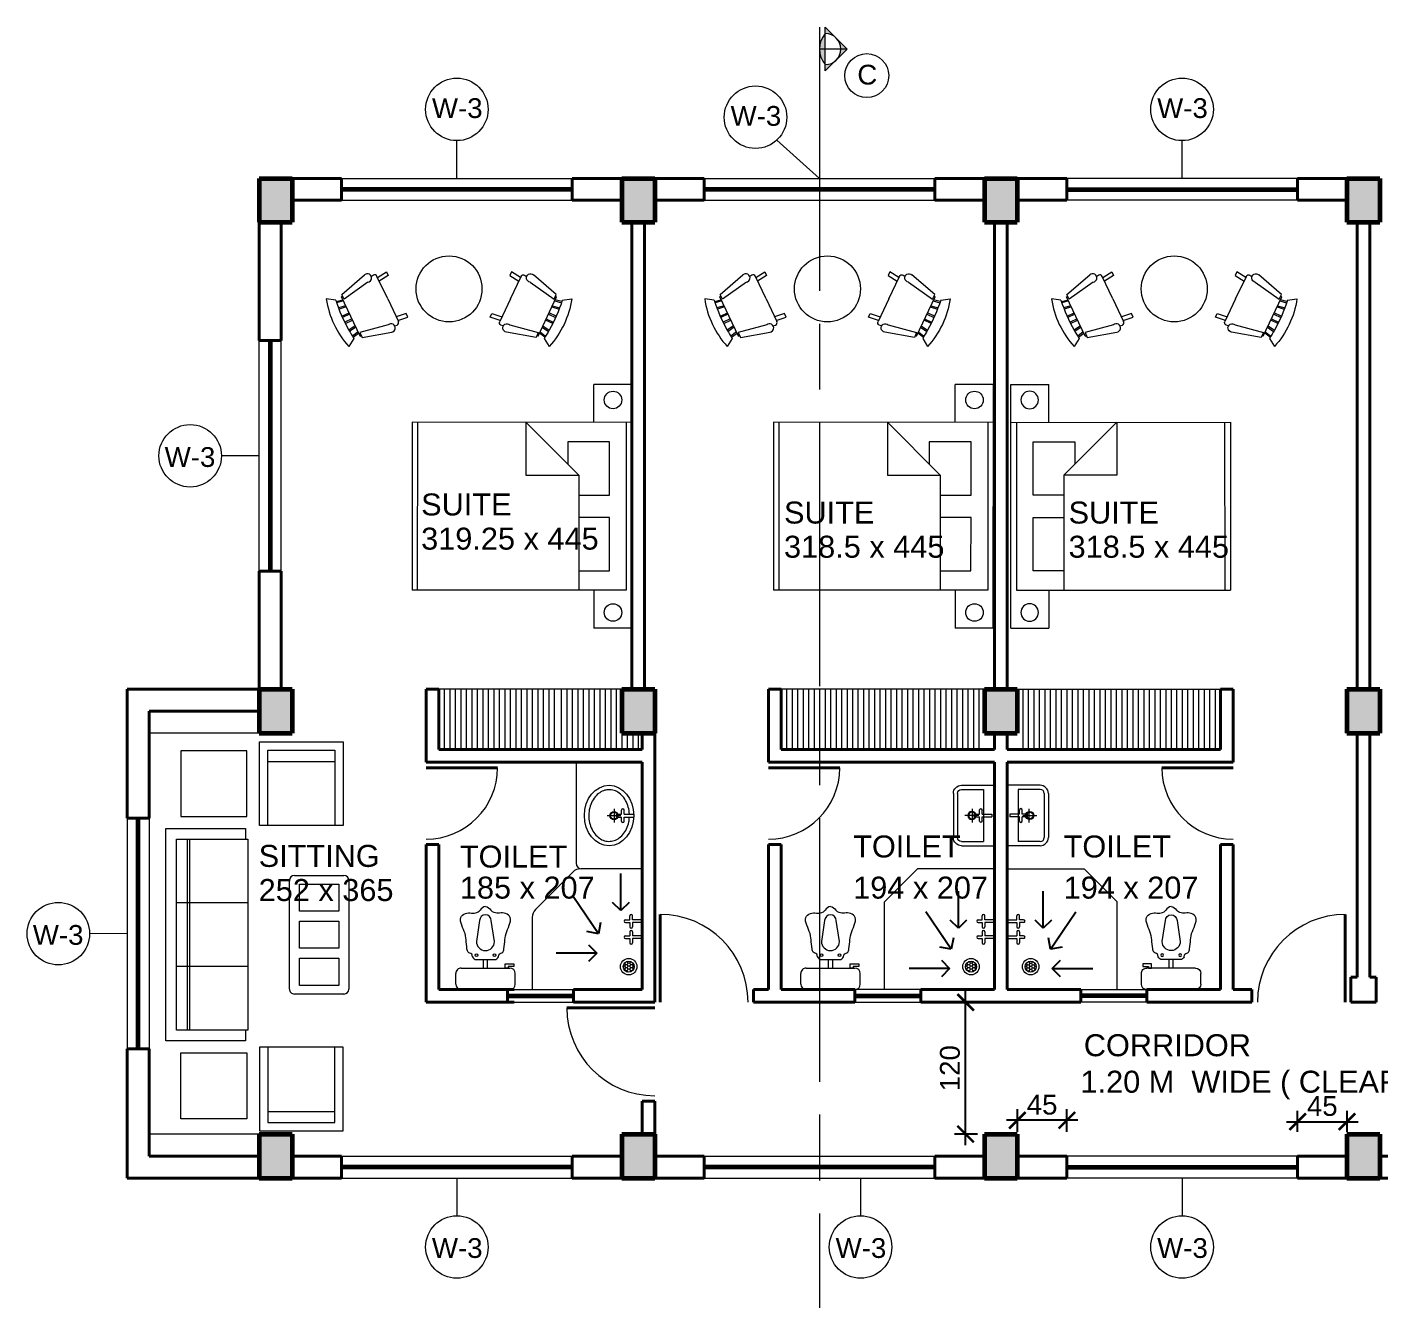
# Model space of a CAD drawing. Header units: millimetres. Extents: x -43527 to -16485, y 19062 to 36467.
# Drawn here: x -43431 to -42200, y 32947 to 34106 of the extents above; entities that cross this region are included whole.
import ezdxf

# ---------------------------------------------------------------- set-up
doc = ezdxf.new("R2010")
doc.units = ezdxf.units.MM
doc.header["$LTSCALE"] = 10
doc.header["$PDMODE"] = 35
doc.linetypes.add('ACAD_ISO08W100', pattern=[36, 24, -3, 6, -3])
for name, color, linetype, lineweight in [('door', 30, 'Continuous', 15), ('elevation', 2, 'Continuous', 20), ('fur', 13, 'Continuous', 13), ('SEC.  LINE', 20, 'ACAD_ISO08W100', 13), ('TEXT', 6, 'Continuous', 25), ('THI.', 5, 'Continuous', 60), ('THIN', 241, 'Continuous', 5), ('THIN-2', 54, 'Continuous', 9), ('WALL', 4, 'Continuous', 40)]:
    doc.layers.add(name, color=color, linetype=linetype, lineweight=lineweight)
doc.styles.get("Standard").update_dxf_attribs({"font": 'arial.ttf', "height": 18})
doc.dimstyles.new('ISO-25', dxfattribs={"dimtxt": 2.5, "dimasz": 15, "dimexe": 10, "dimexo": 30, "dimgap": 5, "dimtad": 1, "dimdsep": 46, "dimtxsty": 'Standard', "dimblk": 'ARCHTICK', "dimcen": 2.5, "dimdle": 10, "dimadec": 1, "dimazin": 0, "dimtfac": 1, "dimtmove": 0, "dimatfit": 3, "dimldrblk": 'OPEN90', "dimfxl": 1, "dimarcsym": 0})

# ---------------------------------------------------------------- blocks, each defined once
blk = doc.blocks.new('BED')
at = {"layer": 'fur'}
for p, q in [((-21049, 22212.3), (-21083.7, 22212.3)), ((-21083.7, 22177.8), (-21083.7, 22212.3)), ((-21054.1, 22024.9), (-21249, 22024.9)), ((-21083.7, 22025), (-21083.7, 21990.4)), ((-21049, 21990.4), (-21083.7, 21990.4))]:
    blk.add_line(p, q, dxfattribs=at)
at = {"layer": 'fur', "lineweight": 20}
for p, q in [((-21049.1, 21990.4), (-21049, 22212.3)), ((-21049, 22177.7), (-21249, 22177.8)), ((-21249, 22177.8), (-21249, 22024.9)), ((-21244, 22024.9), (-21243.9, 22177.8)), ((-21145.5, 22177.8), (-21097.3, 22129.5)), ((-21145.5, 22177.8), (-21145.5, 22129.5)), ((-21054.1, 22177.7), (-21054.1, 22024.9)), ((-21069.3, 22160), (-21107.4, 22160)), ((-21107.4, 22160), (-21107.4, 22139.7)), ((-21069.3, 22111.5), (-21069.3, 22160)), ((-21145.5, 22129.5), (-21097.3, 22129.5)), ((-21097.3, 22129.5), (-21097.3, 22024.9)), ((-21097.3, 22111.5), (-21069.3, 22111.5)), ((-21069.3, 22091.1), (-21097.3, 22091.2)), ((-21069.4, 22042.6), (-21069.3, 22091.1)), ((-21097.3, 22042.7), (-21069.4, 22042.6))]:
    blk.add_line(p, q, dxfattribs=at)
for centre in [(-21066.2, 22198.1), (-21066.2, 22004.6)]:
    blk.add_circle(centre, 8, dxfattribs=at)
blk = doc.blocks.new('chair9')
for p, q in [((0, 381), (0, -381)), ((762, 381), (0, 381)), ((762, -381), (762, 381)), ((685.8, 304.8), (0, 304.8)), ((584.2, -304.8), (584.2, 304.8)), ((685.8, -304.8), (685.8, 304.8)), ((0, -304.8), (685.8, -304.8)), ((0, -381), (762, -381))]:
    blk.add_line(p, q)
blk = doc.blocks.new('SOFA1')
for p, q in [((1016, 0), (-1016, 0)), ((-1016, 0), (-1016, -762)), ((-914.4, -101.6), (-914.4, -787.4)), ((914.4, -101.6), (-914.4, -101.6)), ((-304.8, -787.4), (-304.8, -101.6)), ((304.8, -787.4), (304.8, -101.6)), ((914.4, -787.4), (914.4, -101.6)), ((1016, -762), (1016, 0)), ((-914.4, -203.2), (914.4, -203.2)), ((-914.4, -228.6), (914.4, -228.6)), ((-1016, -762), (-914.4, -762)), ((914.4, -762), (1016, -762)), ((-914.4, -787.4), (914.4, -787.4))]:
    blk.add_line(p, q)
blk = doc.blocks.new('TBLWGLAS')
at = {"linetype": 'Continuous'}
for p, q in [((-22, 0), (22, 0)), ((-24, -22), (-24, -2)), ((-20.5, -20), (-20.5, -4)), ((-20.5, -4), (-9.5, -4)), ((-9.5, -4), (-9.5, -20)), ((-5.5, -20), (-5.5, -4)), ((-5.5, -4), (5.5, -4)), ((5.5, -4), (5.5, -20)), ((9.5, -20), (9.5, -4)), ((9.5, -4), (20.5, -4)), ((20.5, -4), (20.5, -20)), ((24, -2), (24, -22)), ((-9.5, -20), (-20.5, -20)), ((5.5, -20), (-5.5, -20)), ((20.5, -20), (9.5, -20)), ((22, -24), (-22, -24))]:
    blk.add_line(p, q, dxfattribs=at)
for centre, start, end in [((-22, -2), 90, 180), ((22, -2), 0, 90), ((-22, -22), 180, 270), ((22, -22), 270, 0)]:
    blk.add_arc(centre, 2, start, end, dxfattribs=at)
blk = doc.blocks.new('CHAIR_ROCKING')
at = {"linetype": 'Continuous'}
for p, q in [((-8, -4.5), (-10, -1.5)), ((-7.5, -4.5), (-7, -7)), ((-6.5, -7), (-7.02225, -4.43)), ((-4.5, -7), (-4.96674, -4.19951)), ((-4, -7), (-4.40532, -4.16272)), ((-1.5, -4.05012), (-1.5, -7)), ((-1, -7), (-1, -4.05012)), ((1, -7), (1, -4.04655)), ((1.5, -4.05012), (1.5, -7)), ((4, -7), (4.40187, -4.18694)), ((4.5, -7), (4.96761, -4.19437)), ((6.5, -7), (7, -4.4057)), ((7.5, -4.5), (7, -7)), ((8, -4.5), (10, -1.5)), ((-9, -7.5), (-12, -18.49999)), ((-7, -7.5), (-9, -7.5)), ((-9, -18.49999), (-7, -7.5)), ((-8.23428, -6.99939), (-8.3093, -7.47958)), ((-8.23041, -7), (8.23915, -7)), ((7, -7.5), (9, -7.5)), ((9, -18.49999), (7, -7.5)), ((8.31071, -7.48854), (8.23449, -7.00073)), ((9, -7.5), (12, -18.49999)), ((-10.36644, -20.64523), (-10.5, -21.49999)), ((-9, -22.49999), (-9.5, -26.49999)), ((0, -22.49999), (-9.5, -22.49999)), ((-8, -26.49999), (-7.5, -22.49999)), ((0, -22.49999), (9.5, -22.49999)), ((8, -26.49999), (7.5, -22.49999)), ((9, -22.49999), (9.5, -26.49999)), ((10.5, -21.49999), (10.3575, -20.58798)), ((-9.5, -26.49999), (-8, -26.49999)), ((9.5, -26.49999), (8, -26.49999))]:
    blk.add_line(p, q, dxfattribs=at)
for centre, radius, start, end in [((0, -34.08333), 34.08333, 72.93847, 107.0615), ((0, -68.25004), 64.25, 93.92211, 97.15267), ((0, -68.25004), 64.25, 82.84733, 93.92211), ((-10.5, -18.99999), 1.58114, 161.5651, 18.43495), ((10.5, -18.99999), 1.58114, 161.5651, 18.43495), ((-9.5, -21.49999), 1, 180, 270), ((9.5, -21.49999), 1, 270, 0)]:
    blk.add_arc(centre, radius, start, end, dxfattribs=at)
blk = doc.blocks.new('AWC')
at = {"layer": 'door'}
for p, q in [((-20360.7, 21625.6), (-20360.7, 21615.8)), ((-20311.5, 21630.5), (-20355.8, 21630.5)), ((-20306.6, 21625.6), (-20306.6, 21615.8)), ((-20311.5, 21610.9), (-20355.8, 21610.9)), ((-20335.6, 21610.9), (-20335.6, 21603.2)), ((-20331.7, 21610.9), (-20331.7, 21603.2)), ((-20325.5, 21603.2), (-20341.8, 21603.2)), ((-20341.9, 21586.8), (-20338.9, 21567.7)), ((-20328.3, 21567.7), (-20325.4, 21586.6))]:
    blk.add_line(p, q, dxfattribs=at)
blk.add_lwpolyline([(-20359.4, 21606.9), (-20359.4, 21609.5), (-20354.2, 21609.5), (-20354.2, 21610.9), (-20351.5, 21610.9), (-20351.5, 21606.9), (-20359.4, 21606.9)], dxfattribs=at)
for centre in [(-20341.8, 21599.2), (-20325.5, 21599.2)]:
    blk.add_circle(centre, 1.18, dxfattribs=at)
for centre, radius, start, end in [((-20355.8, 21625.6), 4.92, 90, 180), ((-20311.5, 21625.6), 4.92, 0, 90), ((-20355.8, 21615.8), 4.92, 180, 270), ((-20311.5, 21615.8), 4.92, 270, 0), ((-20341.8, 21599.2), 3.94, 90, 159.43), ((-20325.5, 21599.2), 3.94, 20.57, 90), ((-20333.6, 21586.7), 8.23, 359.5306, 179.5306), ((-20333.6, 21567.7), 5.31, 180, 0)]:
    blk.add_arc(centre, radius, start, end, dxfattribs=at)
at = {"layer": 'door', "extrusion": (0, 0, -1)}
blk.add_ellipse((-20333.4, 21560.8), major_axis=(-1.94, 5.59), ratio=0.948861, start_param=3.537638, end_param=4.585608, dxfattribs=at)
at = {"layer": 'door'}
blk.add_ellipse((-20333.9, 21560.8), major_axis=(1.94, 5.59), ratio=0.948861, start_param=3.537638, end_param=4.585608, dxfattribs=at)
for points in [[(-20345.5, 21600.6), (-20345.6, 21599.7), (-20346, 21597.2), (-20349.7, 21597.4), (-20351.5, 21588), (-20350.5, 21579.8), (-20359.5, 21564.7), (-20348.3, 21559.2), (-20343, 21562.3), (-20339, 21558.8), (-20338.4, 21558.2)], [(-20321.8, 21600.6), (-20321.6, 21599.7), (-20321.3, 21597.2), (-20317.5, 21597.4), (-20315.8, 21588), (-20316.8, 21579.8), (-20307.8, 21564.7), (-20318.9, 21559.2), (-20324.3, 21562.3), (-20328.2, 21558.8), (-20328.9, 21558.2)]]:
    blk.add_open_spline(points, degree=3, knots=[0, 0, 0, 0, 2.596741, 7.080952, 10.372803, 27.86475, 42.407117, 48.085065, 59.717416, 61.643023, 61.643023, 61.643023, 61.643023], dxfattribs=at)
blk = doc.blocks.new('WHB')
at = {"layer": 'door'}
for p, q in [((-20483.1, 21630.8), (-20483.1, 21575.8)), ((-20453.1, 21630.8), (-20483.1, 21630.8)), ((-20473.1, 21627), (-20473.1, 21579.5)), ((-20453.1, 21627), (-20473.1, 21627)), ((-20449.3, 21623.3), (-20449.3, 21583.3)), ((-20445.6, 21623.3), (-20445.6, 21583.3)), ((-20471.8, 21604.5), (-20471.8, 21608.3)), ((-20469.3, 21604.5), (-20469.3, 21608.3)), ((-20462.9, 21597), (-20462.9, 21609.5)), ((-20480.6, 21604.5), (-20480.6, 21602)), ((-20471.8, 21604.5), (-20480.6, 21604.5)), ((-20471.8, 21602), (-20480.6, 21602)), ((-20471.8, 21598.3), (-20471.8, 21602)), ((-20465.6, 21604.5), (-20469.3, 21604.5)), ((-20465.6, 21602), (-20469.3, 21602)), ((-20469.3, 21598.3), (-20469.3, 21602)), ((-20468.7, 21603.3), (-20456.2, 21603.3)), ((-20453.1, 21575.8), (-20483.1, 21575.8)), ((-20453.1, 21579.5), (-20473.1, 21579.5))]:
    blk.add_line(p, q, dxfattribs=at)
for radius in [3.75, 3.12]:
    blk.add_circle((-20462.5, 21603.3), radius, dxfattribs=at)
for centre, radius, start, end in [((-20453.1, 21623.3), 7.5, 0, 90), ((-20453.1, 21623.3), 3.75, 0, 90), ((-20470.6, 21608.3), 1.25, 0, 180), ((-20470.6, 21598.3), 1.25, 180, 0), ((-20465.6, 21603.3), 1.25, 270, 90), ((-20453.1, 21583.3), 3.75, 270, 0), ((-20453.1, 21583.3), 7.5, 270, 0)]:
    blk.add_arc(centre, radius, start, end, dxfattribs=at)
blk = doc.blocks.new('_ArchTick')
at = {"color": 0, "linetype": 'ByBlock', "const_width": 0.15}
blk.add_lwpolyline([(-0.5, -0.5), (0.5, 0.5)], dxfattribs=at)
blk = doc.blocks.new('_Open90')
at = {"color": 0, "linetype": 'ByBlock', "lineweight": -2}
for p, q in [((0, 0), (-1, 0)), ((-0.5, 0.5), (0, 0)), ((0, 0), (-0.5, -0.5))]:
    blk.add_line(p, q, dxfattribs=at)
blk = doc.blocks.new('*D395')
at = {"layer": 'Defpoints', "color": 0, "transparency": 16777216}
for p in [(-42576.9, 33218.2), (-42536, 33218.2), (-42536, 33098.2)]:
    blk.add_point(p, dxfattribs=at)
at = {"layer": 'TEXT', "color": 0, "lineweight": -2, "transparency": 16777216}
for p, q in [((-42566, 33218.2), (-42586.9, 33218.2)), ((-42576.9, 33088.2), (-42576.9, 33228.2)), ((-42566, 33098.2), (-42586.9, 33098.2))]:
    blk.add_line(p, q, dxfattribs=at)
at = {"layer": 'TEXT', "color": 0, "lineweight": -2, "transparency": 16777216, "xscale": 15, "yscale": 15, "zscale": 15}
for p, rotation in [((-42576.9, 33218.2), 90), ((-42576.9, 33098.2), 270)]:
    blk.add_blockref('_ArchTick', p, dxfattribs=dict(at, rotation=rotation))
at = {"layer": 'TEXT', "color": 0, "transparency": 16777216, "insert": (-42591.1, 33158.2), "char_height": 18, "attachment_point": 5, "rotation": 90}
blk.add_mtext('120', dxfattribs=at)
blk = doc.blocks.new('*D397')
at = {"layer": 'Defpoints', "color": 0, "transparency": 16777216}
for p in [(-42229.8, 33109.5), (-42274.8, 33070.3), (-42229.8, 33070.3)]:
    blk.add_point(p, dxfattribs=at)
at = {"layer": 'TEXT', "color": 0, "lineweight": -2, "transparency": 16777216}
for p, q in [((-42274.8, 33100.3), (-42274.8, 33119.5)), ((-42229.8, 33100.3), (-42229.8, 33119.5)), ((-42284.8, 33109.5), (-42219.8, 33109.5))]:
    blk.add_line(p, q, dxfattribs=at)
at = {"layer": 'TEXT', "color": 0, "lineweight": -2, "transparency": 16777216, "xscale": 15, "yscale": 15, "zscale": 15, "rotation": 180}
blk.add_blockref('_ArchTick', (-42274.8, 33109.5), dxfattribs=at)
at = {"layer": 'TEXT', "color": 0, "lineweight": -2, "transparency": 16777216, "xscale": 15, "yscale": 15, "zscale": 15}
blk.add_blockref('_ArchTick', (-42229.8, 33109.5), dxfattribs=at)
at = {"layer": 'TEXT', "color": 0, "transparency": 16777216, "insert": (-42252.3, 33123.7), "char_height": 18, "attachment_point": 5}
blk.add_mtext('45', dxfattribs=at)
blk = doc.blocks.new('*D398')
at = {"layer": 'Defpoints', "color": 0, "transparency": 16777216}
for p in [(-42529.8, 33110.8), (-42529.8, 33070.3), (-42484.8, 33070.3)]:
    blk.add_point(p, dxfattribs=at)
at = {"layer": 'TEXT', "color": 0, "lineweight": -2, "transparency": 16777216}
for p, q in [((-42529.8, 33100.3), (-42529.8, 33120.8)), ((-42484.8, 33100.3), (-42484.8, 33120.8)), ((-42474.8, 33110.8), (-42539.8, 33110.8))]:
    blk.add_line(p, q, dxfattribs=at)
at = {"layer": 'TEXT', "color": 0, "lineweight": -2, "transparency": 16777216, "xscale": 15, "yscale": 15, "zscale": 15, "rotation": 180}
blk.add_blockref('_ArchTick', (-42529.8, 33110.8), dxfattribs=at)
at = {"layer": 'TEXT', "color": 0, "lineweight": -2, "transparency": 16777216, "xscale": 15, "yscale": 15, "zscale": 15}
blk.add_blockref('_ArchTick', (-42484.8, 33110.8), dxfattribs=at)
at = {"layer": 'TEXT', "color": 0, "transparency": 16777216, "insert": (-42507.3, 33124.9), "char_height": 18, "attachment_point": 5}
blk.add_mtext('45', dxfattribs=at)

msp = doc.modelspace()

# ---------------------------------------------------------------- hatches: boundary and pattern name
at = {"layer": 'elevation'}
h = msp.add_hatch(color=256, dxfattribs=at)
h.paths.add_polyline_path([(-42684.562, 34085.923), (-42694.562, 34075.923, 0.19891237), (-42690.42, 34085.923)])
h.paths.add_polyline_path([(-42684.562, 34085.923), (-42690.42, 34085.923, 0.19891237), (-42694.562, 34095.923)])
h.paths.add_polyline_path([(-42694.562, 34075.923), (-42704.562, 34065.923), (-42704.562, 34071.78, 0.19891237)])
h.paths.add_polyline_path([(-42704.562, 34085.923), (-42704.562, 34071.78, -0.18027152), (-42709.832, 34085.923)])
h.paths.add_polyline_path([(-42704.562, 34100.065), (-42704.562, 34085.923), (-42709.832, 34085.923, -0.18027152)])
h.paths.add_polyline_path([(-42694.562, 34095.923, 0.19891237), (-42704.562, 34100.065), (-42704.562, 34105.923)])
at = {"layer": 'THIN'}
h = msp.add_hatch(color=256, dxfattribs=at)
h.paths.add_polyline_path([(-43219.832, 33968.197), (-43219.832, 33928.197), (-43189.832, 33928.197), (-43189.832, 33968.197)])
h.paths.add_polyline_path([(-42889.832, 33928.197), (-42859.832, 33928.197), (-42859.832, 33968.197), (-42889.832, 33968.197)])
h.paths.add_polyline_path([(-42529.832, 33968.197), (-42559.832, 33968.197), (-42559.832, 33928.197), (-42529.832, 33928.197)])
h.paths.add_polyline_path([(-42229.832, 33928.197), (-42199.832, 33928.197), (-42199.832, 33968.197), (-42229.832, 33968.197)])
h.paths.add_polyline_path([(-41899.832, 33928.197), (-41869.832, 33928.197), (-41869.832, 33968.197), (-41899.832, 33968.197)])
h.paths.add_polyline_path([(-41569.832, 33928.197), (-41539.832, 33928.197), (-41539.832, 33968.197), (-41569.832, 33968.197)])
h.paths.add_polyline_path([(-41239.832, 33928.197), (-41209.832, 33928.197), (-41209.832, 33968.197), (-41239.832, 33968.197)])
h.paths.add_polyline_path([(-40929.832, 33693.197), (-40969.832, 33693.197), (-40969.832, 33663.197), (-40929.832, 33663.197)])
h.paths.add_polyline_path([(-40969.832, 33463.197), (-40929.832, 33463.197), (-40929.832, 33493.197), (-40969.832, 33493.197)])
h.paths.add_polyline_path([(-41239.832, 33463.197), (-41209.832, 33463.197), (-41209.832, 33503.197), (-41239.832, 33503.197)])
h.paths.add_polyline_path([(-41569.832, 33463.197), (-41539.832, 33463.197), (-41539.832, 33503.197), (-41569.832, 33503.197)])
h.paths.add_polyline_path([(-41869.832, 33503.197), (-41899.832, 33503.197), (-41899.832, 33463.197), (-41869.832, 33463.197)])
h.paths.add_polyline_path([(-42199.832, 33503.197), (-42229.832, 33503.197), (-42229.832, 33463.197), (-42199.832, 33463.197)])
h.paths.add_polyline_path([(-42529.832, 33503.197), (-42559.832, 33503.197), (-42559.832, 33463.197), (-42529.832, 33463.197)])
h.paths.add_polyline_path([(-42859.832, 33503.197), (-42889.832, 33503.197), (-42889.832, 33463.197), (-42859.832, 33463.197)])
h.paths.add_polyline_path([(-43189.832, 33503.197), (-43219.832, 33503.197), (-43219.832, 33463.197), (-43189.832, 33463.197)])
h.paths.add_polyline_path([(-43189.832, 33098.197), (-43219.832, 33098.197), (-43219.832, 33058.197), (-43189.832, 33058.197)])
h.paths.add_polyline_path([(-42889.832, 33058.197), (-42859.832, 33058.197), (-42859.832, 33098.197), (-42889.832, 33098.197)])
h.paths.add_polyline_path([(-42529.832, 33098.197), (-42559.832, 33098.197), (-42559.832, 33058.197), (-42529.832, 33058.197)])
h.paths.add_polyline_path([(-42229.832, 33058.197), (-42199.832, 33058.197), (-42199.832, 33098.197), (-42229.832, 33098.197)])
h.paths.add_polyline_path([(-41869.832, 33098.197), (-41899.832, 33098.197), (-41899.832, 33058.197), (-41869.832, 33058.197)])
h.paths.add_polyline_path([(-41539.832, 33083.197, 1), (-41569.832, 33083.197, 1)])
h.paths.add_polyline_path([(-41239.832, 33058.197), (-41209.832, 33058.197), (-41209.832, 33098.197), (-41239.832, 33098.197)])
h.paths.add_polyline_path([(-40969.832, 33068.197), (-40929.832, 33068.197), (-40929.832, 33098.197), (-40969.832, 33098.197)])
h.paths.add_polyline_path([(-40929.832, 32868.197), (-40929.832, 32898.197), (-40969.832, 32898.197), (-40969.832, 32868.197)])
h.paths.add_polyline_path([(-41239.832, 32783.197), (-41239.832, 32753.197), (-41199.832, 32753.197), (-41199.832, 32783.197)])
h.paths.add_polyline_path([(-41579.832, 32783.197), (-41579.832, 32753.197), (-41539.832, 32753.197), (-41539.832, 32783.197)])
h.paths.add_polyline_path([(-41909.832, 32783.197), (-41909.832, 32753.197), (-41869.832, 32753.197), (-41869.832, 32783.197)])
h.paths.add_polyline_path([(-41869.832, 32333.197), (-41909.832, 32333.197), (-41909.832, 32303.197), (-41869.832, 32303.197)])
h.paths.add_polyline_path([(-41579.832, 32333.197), (-41579.832, 32303.197), (-41539.832, 32303.197), (-41539.832, 32333.197)])
h.paths.add_polyline_path([(-41239.832, 32303.197), (-41199.832, 32303.197), (-41199.832, 32333.197), (-41239.832, 32333.197)])
h = msp.add_hatch(dxfattribs=at)
h.set_pattern_fill('HONEY', color=256, scale=0.5, style=0)
h.set_pattern_definition([(180, (-41258.5694, 34447.062), (-2.38125, -1.374815), [1.5875, -3.175]), (300, (-41258.5694, 34447.062), (2.3812497, -1.3748155), [1.5875, -3.175]), (240, (-41258.5694, 34447.062), (-3e-07, -2.7496305), [-3.175, 1.5875])])
h.paths.add_polyline_path([(-42883.469, 33245.672, 1), (-42883.469, 33255.672, 1)])
h = msp.add_hatch(dxfattribs=at)
h.set_pattern_fill('HONEY', color=256, scale=0.5, style=0)
h.set_pattern_definition([(180, (-40947.0694, 34447.062), (-2.38125, -1.374815), [1.5875, -3.175]), (300, (-40947.0694, 34447.062), (2.3812497, -1.3748155), [1.5875, -3.175]), (240, (-40947.0694, 34447.062), (-3e-07, -2.7496305), [-3.175, 1.5875])])
h.paths.add_polyline_path([(-42571.969, 33245.672, 1), (-42571.969, 33255.672, 1)])
h = msp.add_hatch(dxfattribs=at)
h.set_pattern_fill('HONEY', color=256, scale=0.5, style=0)
h.set_pattern_definition([(360, (-44142.5951, 34447.062), (2.38125, -1.374815), [1.5875, -3.175]), (240, (-44142.5951, 34447.062), (-2.3812497, -1.3748155), [1.5875, -3.175]), (300, (-44142.5951, 34447.062), (3e-07, -2.7496305), [-3.175, 1.5875])])
h.paths.add_polyline_path([(-42517.696, 33245.672, -1), (-42517.696, 33255.672, -1)])

# ---------------------------------------------------------------- linework, layer by layer
at = {"layer": 'door'}
for p, q in [((-42896.478, 33381.83), (-42896.478, 33394.3)), ((-42890.083, 33389.315), (-42890.083, 33393.065)), ((-42887.583, 33389.315), (-42887.583, 33393.065)), ((-42890.663, 33388.065), (-42903.163, 33388.065)), ((-42893.833, 33389.315), (-42890.083, 33389.315)), ((-42893.833, 33386.815), (-42890.083, 33386.815)), ((-42890.083, 33383.065), (-42890.083, 33386.815)), ((-42887.583, 33389.315), (-42878.833, 33389.315)), ((-42887.583, 33383.065), (-42887.583, 33386.815)), ((-42887.583, 33386.815), (-42878.833, 33386.815)), ((-42878.833, 33389.315), (-42878.833, 33386.815)), ((-42886.332, 33293.252), (-42882.582, 33293.252)), ((-42882.582, 33293.252), (-42882.582, 33297.002)), ((-42880.082, 33293.252), (-42880.082, 33297.002)), ((-42871.332, 33293.252), (-42880.082, 33293.252)), ((-42565.582, 33293.252), (-42561.832, 33293.252)), ((-42561.832, 33293.252), (-42561.832, 33297.002)), ((-42559.332, 33293.252), (-42559.332, 33297.002)), ((-42550.582, 33293.252), (-42559.332, 33293.252)), ((-42539.082, 33293.252), (-42530.332, 33293.252)), ((-42530.332, 33293.252), (-42530.332, 33297.002)), ((-42527.832, 33293.252), (-42527.832, 33297.002)), ((-42524.082, 33293.252), (-42527.832, 33293.252)), ((-42886.332, 33290.752), (-42882.582, 33290.752)), ((-42882.582, 33290.752), (-42882.582, 33287.002)), ((-42882.582, 33282.392), (-42882.582, 33278.642)), ((-42871.332, 33290.752), (-42880.082, 33290.752)), ((-42880.082, 33290.752), (-42880.082, 33287.002)), ((-42880.082, 33282.392), (-42880.082, 33278.642)), ((-42565.582, 33290.752), (-42561.832, 33290.752)), ((-42561.832, 33290.752), (-42561.832, 33287.002)), ((-42561.832, 33282.392), (-42561.832, 33278.642)), ((-42550.582, 33290.752), (-42559.332, 33290.752)), ((-42559.332, 33290.752), (-42559.332, 33287.002)), ((-42559.332, 33282.392), (-42559.332, 33278.642)), ((-42539.082, 33290.752), (-42530.332, 33290.752)), ((-42530.332, 33290.752), (-42530.332, 33287.002)), ((-42530.332, 33282.392), (-42530.332, 33278.642)), ((-42524.082, 33290.752), (-42527.832, 33290.752)), ((-42527.832, 33290.752), (-42527.832, 33287.002)), ((-42527.832, 33282.392), (-42527.832, 33278.642)), ((-42886.332, 33278.642), (-42882.582, 33278.642)), ((-42886.332, 33276.142), (-42882.582, 33276.142)), ((-42882.582, 33276.142), (-42882.582, 33272.392)), ((-42871.332, 33278.642), (-42880.082, 33278.642)), ((-42871.332, 33276.142), (-42880.082, 33276.142)), ((-42880.082, 33276.142), (-42880.082, 33272.392)), ((-42565.582, 33278.642), (-42561.832, 33278.642)), ((-42565.582, 33276.142), (-42561.832, 33276.142)), ((-42561.832, 33276.142), (-42561.832, 33272.392)), ((-42550.582, 33278.642), (-42559.332, 33278.642)), ((-42550.582, 33276.142), (-42559.332, 33276.142)), ((-42559.332, 33276.142), (-42559.332, 33272.392)), ((-42539.082, 33278.642), (-42530.332, 33278.642)), ((-42539.082, 33276.142), (-42530.332, 33276.142)), ((-42530.332, 33276.142), (-42530.332, 33272.392)), ((-42524.082, 33278.642), (-42527.832, 33278.642)), ((-42524.082, 33276.142), (-42527.832, 33276.142)), ((-42527.832, 33276.142), (-42527.832, 33272.392))]:
    msp.add_line(p, q, dxfattribs=at)
for centre, radius in [((-43039.894, 34030.951), 28.442), ((-42379.894, 34030.951), 28.442), ((-42768.098, 34023.858), 28.442), ((-43282.586, 33715.636), 28.442), ((-42896.913, 33388.065), 3.75), ((-42896.913, 33388.065), 3.125), ((-43402.586, 33280.636), 28.442), ((-43039.894, 32995.444), 28.442), ((-42672.499, 32995.444), 28.442), ((-42379.894, 32995.444), 28.442)]:
    msp.add_circle(centre, radius, dxfattribs=at)
for centre, radius, start, end in [((-43067.832, 33431.697), 65, 270, 0), ((-42756.332, 33431.697), 65, 270, 0), ((-42333.332, 33431.697), 65, 180, 270), ((-42888.833, 33393.065), 1.25, 360, 180), ((-42893.833, 33388.065), 1.25, 90, 270), ((-42888.833, 33383.065), 1.25, 180, 360), ((-42886.332, 33292.002), 1.25, 90, 270), ((-42881.332, 33297.002), 1.25, 0, 180), ((-42854.832, 33218.197), 80, 360, 90), ((-42565.582, 33292.002), 1.25, 90, 270), ((-42560.582, 33297.002), 1.25, 0, 180), ((-42529.082, 33297.002), 1.25, 360, 180), ((-42524.082, 33292.002), 1.25, 270, 90), ((-42231.332, 33218.197), 80, 90, 180), ((-42881.332, 33287.002), 1.25, 180, 0), ((-42881.332, 33282.392), 1.25, 0, 180), ((-42560.582, 33287.002), 1.25, 180, 0), ((-42560.582, 33282.392), 1.25, 0, 180), ((-42529.082, 33287.002), 1.25, 180, 360), ((-42529.082, 33282.392), 1.25, 360, 180), ((-42886.332, 33277.392), 1.25, 90, 270), ((-42881.332, 33272.392), 1.25, 180, 0), ((-42565.582, 33277.392), 1.25, 90, 270), ((-42560.582, 33272.392), 1.25, 180, 0), ((-42529.082, 33272.392), 1.25, 180, 360), ((-42524.082, 33277.392), 1.25, 270, 90), ((-42859.832, 33213.197), 80, 180, 270)]:
    msp.add_arc(centre, radius, start, end, dxfattribs=at)
msp.add_ellipse((-42901.332, 33388.197), major_axis=(0, 27.5), ratio=0.81818182, dxfattribs=at)
msp.add_open_spline([(-42882.853, 33389.315), (-42882.938, 33391.541), (-42883.275, 33393.75), (-42884.437, 33398.007), (-42885.275, 33400.047), (-42887.355, 33403.718), (-42888.597, 33405.349), (-42891.352, 33408.08), (-42892.864, 33409.18), (-42896.02, 33410.802), (-42897.664, 33411.324), (-42899.99, 33411.651), (-42900.661, 33411.697), (-42901.332, 33411.697), (-42902.612, 33411.697), (-42903.893, 33411.527), (-42906.792, 33410.742), (-42908.399, 33410.008), (-42911.436, 33407.974), (-42912.864, 33406.674), (-42915.401, 33403.579), (-42916.509, 33401.786), (-42918.283, 33397.848), (-42918.948, 33395.705), (-42919.762, 33391.256), (-42919.911, 33388.951), (-42919.675, 33384.388), (-42919.29, 33382.13), (-42918.031, 33377.863), (-42917.156, 33375.854), (-42915.012, 33372.257), (-42913.745, 33370.669), (-42910.951, 33368.029), (-42909.426, 33366.976), (-42906.253, 33365.45), (-42904.606, 33364.975), (-42901.29, 33364.602), (-42899.619, 33364.702), (-42896.329, 33365.481), (-42894.709, 33366.162), (-42891.635, 33368.094), (-42890.182, 33369.346), (-42887.584, 33372.355), (-42886.44, 33374.112), (-42884.586, 33377.991), (-42883.876, 33380.114), (-42883.123, 33383.794), (-42882.936, 33385.3), (-42882.865, 33386.815)], degree=3, knots=[4.75854168, 4.75854168, 4.75854168, 4.75854168, 5.0345045, 5.0345045, 5.31810119, 5.31810119, 5.60169789, 5.60169789, 5.88529459, 5.88529459, 6.16889129, 6.16889129, 6.28318531, 6.28318531, 6.28318531, 6.50123207, 6.50123207, 6.78440275, 6.78440275, 7.06757344, 7.06757344, 7.35074413, 7.35074413, 7.63391481, 7.63391481, 7.9170855, 7.9170855, 8.20025618, 8.20025618, 8.48342687, 8.48342687, 8.76659756, 8.76659756, 9.04976824, 9.04976824, 9.33293893, 9.33293893, 9.61610961, 9.61610961, 9.89970631, 9.89970631, 10.18330301, 10.18330301, 10.46689971, 10.46689971, 10.75049641, 10.75049641, 10.93848158, 10.93848158, 10.93848158, 10.93848158], dxfattribs=at)
at = {"layer": 'elevation'}
for p, q in [((-42704.562, 34105.923), (-42684.562, 34085.923)), ((-42704.562, 34065.923), (-42704.562, 34105.923)), ((-42684.562, 34085.923), (-42709.832, 34085.923)), ((-42704.562, 34065.923), (-42684.562, 34085.923)), ((-43144.832, 33968.197), (-42934.832, 33968.197)), ((-42814.832, 33968.197), (-42604.832, 33968.197)), ((-42274.832, 33968.197), (-42484.832, 33968.197)), ((-43144.832, 33948.197), (-42934.832, 33948.197)), ((-42814.832, 33948.197), (-42604.832, 33948.197)), ((-42274.832, 33948.197), (-42484.832, 33948.197)), ((-43219.832, 33610.697), (-43219.832, 33820.697)), ((-43199.832, 33610.697), (-43199.832, 33820.697)), ((-42889.832, 33503.197), (-43056.332, 33503.197)), ((-43051.332, 33503.197), (-43051.332, 33448.197)), ((-43046.332, 33503.197), (-43046.332, 33448.197)), ((-43041.332, 33503.197), (-43041.332, 33448.197)), ((-43036.332, 33503.197), (-43036.332, 33448.197)), ((-43031.332, 33503.197), (-43031.332, 33448.197)), ((-43026.332, 33503.197), (-43026.332, 33448.197)), ((-43021.332, 33503.197), (-43021.332, 33448.197)), ((-43016.332, 33503.197), (-43016.332, 33448.197)), ((-43011.332, 33503.197), (-43011.332, 33448.197)), ((-43006.332, 33503.197), (-43006.332, 33448.197)), ((-43001.332, 33503.197), (-43001.332, 33448.197)), ((-42996.332, 33503.197), (-42996.332, 33448.197)), ((-42991.332, 33503.197), (-42991.332, 33448.197)), ((-42986.332, 33503.197), (-42986.332, 33448.197)), ((-42981.332, 33503.197), (-42981.332, 33448.197)), ((-42976.332, 33503.197), (-42976.332, 33448.197)), ((-42971.332, 33503.197), (-42971.332, 33448.197)), ((-42966.332, 33503.197), (-42966.332, 33448.197)), ((-42961.332, 33503.197), (-42961.332, 33448.197)), ((-42956.332, 33503.197), (-42956.332, 33448.197)), ((-42951.332, 33503.197), (-42951.332, 33448.197)), ((-42944.832, 33503.197), (-42944.832, 33448.197)), ((-42939.832, 33503.197), (-42939.832, 33448.197)), ((-42934.832, 33503.197), (-42934.832, 33448.197)), ((-42929.832, 33503.197), (-42929.832, 33448.197)), ((-42924.832, 33503.197), (-42924.832, 33448.197)), ((-42924.832, 33503.197), (-42924.832, 33448.197)), ((-42919.832, 33503.197), (-42919.832, 33448.197)), ((-42914.832, 33503.197), (-42914.832, 33448.197)), ((-42909.832, 33503.197), (-42909.832, 33448.197)), ((-42904.832, 33503.197), (-42904.832, 33448.197)), ((-42899.832, 33503.197), (-42899.832, 33448.197)), ((-42894.832, 33503.197), (-42894.832, 33448.197)), ((-42559.832, 33503.197), (-42744.832, 33503.197)), ((-42739.832, 33503.197), (-42739.832, 33448.197)), ((-42734.832, 33503.197), (-42734.832, 33448.197)), ((-42729.832, 33503.197), (-42729.832, 33448.197)), ((-42724.832, 33503.197), (-42724.832, 33448.197)), ((-42719.832, 33503.197), (-42719.832, 33448.197)), ((-42714.832, 33503.197), (-42714.832, 33448.197)), ((-42709.832, 33503.197), (-42709.832, 33448.197)), ((-42704.832, 33503.197), (-42704.832, 33448.197)), ((-42699.832, 33503.197), (-42699.832, 33448.197)), ((-42694.832, 33503.197), (-42694.832, 33448.197)), ((-42689.832, 33503.197), (-42689.832, 33448.197)), ((-42684.832, 33503.197), (-42684.832, 33448.197)), ((-42679.832, 33503.197), (-42679.832, 33448.197)), ((-42674.832, 33503.197), (-42674.832, 33448.197)), ((-42669.832, 33503.197), (-42669.832, 33448.197)), ((-42664.832, 33503.197), (-42664.832, 33448.197)), ((-42659.832, 33503.197), (-42659.832, 33448.197)), ((-42654.832, 33503.197), (-42654.832, 33448.197)), ((-42649.832, 33503.197), (-42649.832, 33448.197)), ((-42644.832, 33503.197), (-42644.832, 33448.197)), ((-42639.832, 33503.197), (-42639.832, 33448.197)), ((-42634.832, 33503.197), (-42634.832, 33448.197)), ((-42629.832, 33503.197), (-42629.832, 33448.197)), ((-42624.832, 33503.197), (-42624.832, 33448.197)), ((-42619.832, 33503.197), (-42619.832, 33448.197)), ((-42614.832, 33503.197), (-42614.832, 33448.197)), ((-42609.832, 33503.197), (-42609.832, 33448.197)), ((-42604.832, 33503.197), (-42604.832, 33448.197)), ((-42599.832, 33503.197), (-42599.832, 33448.197)), ((-42594.832, 33503.197), (-42594.832, 33448.197)), ((-42594.832, 33503.197), (-42594.832, 33448.197)), ((-42589.832, 33503.197), (-42589.832, 33448.197)), ((-42584.832, 33503.197), (-42584.832, 33448.197)), ((-42579.832, 33503.197), (-42579.832, 33448.197)), ((-42574.832, 33503.197), (-42574.832, 33448.197)), ((-42569.832, 33503.197), (-42569.832, 33448.197)), ((-42564.832, 33503.197), (-42564.832, 33448.197)), ((-42529.832, 33503.197), (-42344.832, 33503.197)), ((-42524.832, 33503.197), (-42524.832, 33448.197)), ((-42519.832, 33503.197), (-42519.832, 33448.197)), ((-42514.832, 33503.197), (-42514.832, 33448.197)), ((-42509.832, 33503.197), (-42509.832, 33448.197)), ((-42504.832, 33503.197), (-42504.832, 33448.197)), ((-42499.832, 33503.197), (-42499.832, 33448.197)), ((-42494.832, 33503.197), (-42494.832, 33448.197)), ((-42494.832, 33503.197), (-42494.832, 33448.197)), ((-42489.832, 33503.197), (-42489.832, 33448.197)), ((-42484.832, 33503.197), (-42484.832, 33448.197)), ((-42479.832, 33503.197), (-42479.832, 33448.197)), ((-42474.832, 33503.197), (-42474.832, 33448.197)), ((-42469.832, 33503.197), (-42469.832, 33448.197)), ((-42464.832, 33503.197), (-42464.832, 33448.197)), ((-42459.832, 33503.197), (-42459.832, 33448.197)), ((-42454.832, 33503.197), (-42454.832, 33448.197)), ((-42449.832, 33503.197), (-42449.832, 33448.197)), ((-42444.832, 33503.197), (-42444.832, 33448.197)), ((-42439.832, 33503.197), (-42439.832, 33448.197)), ((-42434.832, 33503.197), (-42434.832, 33448.197)), ((-42429.832, 33503.197), (-42429.832, 33448.197)), ((-42424.832, 33503.197), (-42424.832, 33448.197)), ((-42419.832, 33503.197), (-42419.832, 33448.197)), ((-42414.832, 33503.197), (-42414.832, 33448.197)), ((-42409.832, 33503.197), (-42409.832, 33448.197)), ((-42404.832, 33503.197), (-42404.832, 33448.197)), ((-42399.832, 33503.197), (-42399.832, 33448.197)), ((-42394.832, 33503.197), (-42394.832, 33448.197)), ((-42389.832, 33503.197), (-42389.832, 33448.197)), ((-42384.832, 33503.197), (-42384.832, 33448.197)), ((-42379.832, 33503.197), (-42379.832, 33448.197)), ((-42374.832, 33503.197), (-42374.832, 33448.197)), ((-42369.832, 33503.197), (-42369.832, 33448.197)), ((-42364.832, 33503.197), (-42364.832, 33448.197)), ((-42359.832, 33503.197), (-42359.832, 33448.197)), ((-42354.832, 33503.197), (-42354.832, 33448.197)), ((-42349.832, 33503.197), (-42349.832, 33448.197)), ((-42889.832, 33463.197), (-42889.832, 33448.197)), ((-42884.832, 33463.197), (-42884.832, 33448.197)), ((-42879.832, 33463.197), (-42879.832, 33448.197)), ((-42874.832, 33463.197), (-42874.832, 33448.197)), ((-42931.332, 33436.697), (-42931.332, 33344.697)), ((-43339.832, 33385.697), (-43339.832, 33175.697)), ((-43319.832, 33385.697), (-43319.832, 33175.697)), ((-42871.332, 33339.697), (-42926.332, 33339.697)), ((-42993.832, 33229.697), (-42933.832, 33229.697)), ((-42993.832, 33218.197), (-42933.832, 33218.197)), ((-42617.707, 33229.697), (-42677.707, 33229.697)), ((-42677.707, 33218.197), (-42617.707, 33218.197)), ((-42471.957, 33229.697), (-42411.957, 33229.697)), ((-42411.957, 33218.197), (-42471.957, 33218.197)), ((-43144.832, 33078.197), (-42934.832, 33078.197)), ((-42814.832, 33078.197), (-42604.832, 33078.197)), ((-42274.832, 33078.197), (-42484.832, 33078.197)), ((-43144.832, 33058.197), (-42934.832, 33058.197)), ((-42814.832, 33058.197), (-42604.832, 33058.197)), ((-42274.832, 33058.197), (-42484.832, 33058.197))]:
    msp.add_line(p, q, dxfattribs=at)
msp.add_circle((-42666.825, 34061.7), 20, dxfattribs=at)
for centre, radius, start, end in [((-42688.222, 34085.923), 21.61, 139.123834, 220.876166), ((-42704.562, 34085.923), 14.142, 270, 90), ((-42926.332, 33344.697), 5, 180, 270)]:
    msp.add_arc(centre, radius, start, end, dxfattribs=at)
at = {"layer": 'fur'}
for points in [[(-43291.084, 33387.186), (-43231.084, 33387.186), (-43231.084, 33447.186), (-43291.084, 33447.186)], [(-43291.084, 33172.262), (-43231.084, 33172.262), (-43231.084, 33112.262), (-43291.084, 33112.262)]]:
    msp.add_lwpolyline(points, close=True, dxfattribs=at)
for centre in [(-43047.009, 33867.53), (-42702.656, 33867.53), (-42387.009, 33867.53)]:
    msp.add_circle(centre, 30, dxfattribs=at)
at = {"layer": 'SEC.  LINE'}
msp.add_line((-42709.832, 34105.923), (-42709.832, 32130.961), dxfattribs=at)
at = {"layer": 'THI.'}
for p, q in [((-43219.832, 33968.197), (-43189.832, 33968.197)), ((-43219.832, 33968.197), (-43219.832, 33928.197)), ((-43189.832, 33968.197), (-43189.832, 33928.197)), ((-42934.832, 33958.197), (-43144.832, 33958.197)), ((-42889.832, 33968.197), (-42859.832, 33968.197)), ((-42889.832, 33968.197), (-42889.832, 33928.197)), ((-42859.832, 33968.197), (-42859.832, 33928.197)), ((-42604.832, 33958.197), (-42814.832, 33958.197)), ((-42559.832, 33968.197), (-42529.832, 33968.197)), ((-42559.832, 33968.197), (-42559.832, 33928.197)), ((-42529.832, 33968.197), (-42529.832, 33928.197)), ((-42484.832, 33958.197), (-42274.832, 33958.197)), ((-42229.832, 33968.197), (-42229.832, 33928.197)), ((-42229.832, 33968.197), (-42199.832, 33968.197)), ((-42199.832, 33968.197), (-42199.832, 33928.197)), ((-43219.832, 33928.197), (-43189.832, 33928.197)), ((-42889.832, 33928.197), (-42859.832, 33928.197)), ((-42559.832, 33928.197), (-42529.832, 33928.197)), ((-42229.832, 33928.197), (-42199.832, 33928.197)), ((-43209.832, 33820.697), (-43209.832, 33610.697)), ((-43219.832, 33503.197), (-43219.832, 33463.197)), ((-43219.832, 33503.197), (-43189.832, 33503.197)), ((-43189.832, 33503.197), (-43189.832, 33463.197)), ((-42889.832, 33503.197), (-42859.832, 33503.197)), ((-42889.832, 33503.197), (-42889.832, 33463.197)), ((-42859.832, 33503.197), (-42859.832, 33463.197)), ((-42559.832, 33503.197), (-42529.832, 33503.197)), ((-42559.832, 33503.197), (-42559.832, 33463.197)), ((-42529.832, 33503.197), (-42529.832, 33463.197)), ((-42229.832, 33503.197), (-42199.832, 33503.197)), ((-42229.832, 33503.197), (-42229.832, 33463.197)), ((-42199.832, 33503.197), (-42199.832, 33463.197)), ((-43219.832, 33463.197), (-43189.832, 33463.197)), ((-42889.832, 33463.197), (-42859.832, 33463.197)), ((-42559.832, 33463.197), (-42529.832, 33463.197)), ((-42229.832, 33463.197), (-42199.832, 33463.197)), ((-43329.832, 33175.697), (-43329.832, 33385.697)), ((-42993.832, 33223.947), (-42933.832, 33223.947)), ((-42677.707, 33223.947), (-42617.707, 33223.947)), ((-42411.957, 33223.947), (-42471.957, 33223.947)), ((-43219.832, 33098.197), (-43219.832, 33058.197)), ((-43219.832, 33098.197), (-43189.832, 33098.197)), ((-43189.832, 33098.197), (-43189.832, 33058.197)), ((-42889.832, 33098.197), (-42889.832, 33058.197)), ((-42889.832, 33098.197), (-42859.832, 33098.197)), ((-42859.832, 33098.197), (-42859.832, 33058.197)), ((-42559.832, 33098.197), (-42559.832, 33058.197)), ((-42559.832, 33098.197), (-42529.832, 33098.197)), ((-42529.832, 33098.197), (-42529.832, 33058.197)), ((-42229.832, 33098.197), (-42199.832, 33098.197)), ((-42229.832, 33098.197), (-42229.832, 33058.197)), ((-42199.832, 33098.197), (-42199.832, 33058.197)), ((-43219.832, 33058.197), (-43189.832, 33058.197)), ((-42934.832, 33068.197), (-43144.832, 33068.197)), ((-42889.832, 33058.197), (-42859.832, 33058.197)), ((-42604.832, 33068.197), (-42814.832, 33068.197)), ((-42559.832, 33058.197), (-42529.832, 33058.197)), ((-42484.832, 33068.197), (-42274.832, 33068.197)), ((-42229.832, 33058.197), (-42199.832, 33058.197))]:
    msp.add_line(p, q, dxfattribs=at)
at = {"layer": 'THIN'}
for p, q in [((-43039.832, 33968.197), (-43039.894, 34002.509)), ((-42709.832, 33968.197), (-42748.705, 34003.053)), ((-42379.832, 33968.197), (-42379.894, 34002.509)), ((-43219.832, 33715.697), (-43254.144, 33715.636)), ((-43219.832, 33463.197), (-43319.832, 33463.197)), ((-43339.832, 33280.697), (-43374.144, 33280.636)), ((-43219.832, 33098.197), (-43319.832, 33098.197)), ((-43039.832, 33058.197), (-43039.894, 33023.885)), ((-42672.438, 33058.197), (-42672.499, 33023.885)), ((-42379.832, 33058.197), (-42379.894, 33023.885))]:
    msp.add_line(p, q, dxfattribs=at)
for centre, radius in [((-42883.469, 33250.672), 7.5), ((-42883.469, 33250.672), 5), ((-42571.969, 33250.672), 7.5), ((-42571.969, 33250.672), 5), ((-42517.696, 33250.672), 7.5), ((-42517.696, 33250.672), 5)]:
    msp.add_circle(centre, radius, dxfattribs=at)
at = {"layer": 'THIN-2'}
for p, q in [((-42968.403, 33302.626), (-42934.261, 33336.768)), ((-42926.332, 33339.697), (-42927.19, 33339.697)), ((-42650.582, 33309.697), (-42620.582, 33339.697)), ((-42550.582, 33339.697), (-42620.582, 33339.697)), ((-42539.082, 33339.697), (-42469.082, 33339.697)), ((-42439.082, 33309.697), (-42469.082, 33339.697)), ((-42650.582, 33229.697), (-42650.582, 33309.697)), ((-42439.082, 33229.697), (-42439.082, 33309.697)), ((-42971.332, 33295.555), (-42971.332, 33229.697))]:
    msp.add_line(p, q, dxfattribs=at)
for centre, start, end in [((-42927.19, 33329.697), 90, 135), ((-42961.332, 33295.555), 135, 180)]:
    msp.add_arc(centre, 10, start, end, dxfattribs=at)
at = {"layer": 'WALL'}
for p, q in [((-43189.832, 33968.197), (-43144.832, 33968.197)), ((-43144.832, 33968.197), (-43144.832, 33948.197)), ((-42934.832, 33968.197), (-42889.832, 33968.197)), ((-42934.832, 33968.197), (-42934.832, 33948.197)), ((-42859.832, 33968.197), (-42814.832, 33968.197)), ((-42814.832, 33968.197), (-42814.832, 33948.197)), ((-42604.832, 33968.197), (-42604.832, 33948.197)), ((-42604.832, 33968.197), (-42559.832, 33968.197)), ((-42484.832, 33968.197), (-42529.832, 33968.197)), ((-42484.832, 33968.197), (-42484.832, 33948.197)), ((-42229.832, 33968.197), (-42274.832, 33968.197)), ((-42274.832, 33968.197), (-42274.832, 33948.197)), ((-43189.832, 33948.197), (-43144.832, 33948.197)), ((-42934.832, 33948.197), (-42889.832, 33948.197)), ((-42859.832, 33948.197), (-42814.832, 33948.197)), ((-42604.832, 33948.197), (-42559.832, 33948.197)), ((-42484.832, 33948.197), (-42529.832, 33948.197)), ((-42229.832, 33948.197), (-42274.832, 33948.197)), ((-43219.832, 33820.697), (-43219.832, 33928.197)), ((-43199.832, 33820.697), (-43199.832, 33928.197)), ((-42880.582, 33928.197), (-42880.582, 33503.197)), ((-42869.082, 33928.197), (-42869.082, 33503.197)), ((-42550.582, 33928.197), (-42550.582, 33503.197)), ((-42539.082, 33928.197), (-42539.082, 33503.197)), ((-42220.582, 33928.197), (-42220.582, 33503.197)), ((-42209.082, 33928.197), (-42209.082, 33503.197)), ((-43199.832, 33820.697), (-43219.832, 33820.697)), ((-43219.832, 33503.197), (-43219.832, 33610.697)), ((-43199.832, 33610.697), (-43219.832, 33610.697)), ((-43199.832, 33503.197), (-43199.832, 33610.697)), ((-43219.832, 33503.197), (-43339.832, 33503.197)), ((-43339.832, 33503.197), (-43339.832, 33385.697)), ((-43056.332, 33503.197), (-43067.832, 33503.197)), ((-43067.832, 33503.197), (-43067.832, 33436.697)), ((-43056.332, 33503.197), (-43056.332, 33448.197)), ((-42756.332, 33503.197), (-42756.332, 33436.697)), ((-42744.832, 33503.197), (-42756.332, 33503.197)), ((-42744.832, 33503.197), (-42744.832, 33448.197)), ((-42344.832, 33503.197), (-42344.832, 33448.197)), ((-42344.832, 33503.197), (-42333.332, 33503.197)), ((-42333.332, 33503.197), (-42333.332, 33436.697)), ((-43219.832, 33483.197), (-43319.832, 33483.197)), ((-43319.832, 33483.197), (-43319.832, 33385.697)), ((-42871.332, 33463.197), (-42871.332, 33448.197)), ((-42859.832, 33463.197), (-42859.832, 33218.197)), ((-42550.582, 33463.197), (-42550.582, 33448.197)), ((-42539.082, 33463.197), (-42539.082, 33448.197)), ((-42220.582, 33463.197), (-42220.582, 33241.197)), ((-42209.082, 33463.197), (-42209.082, 33241.197)), ((-42871.332, 33448.197), (-43056.332, 33448.197)), ((-42550.582, 33448.197), (-42744.832, 33448.197)), ((-42539.082, 33448.197), (-42344.832, 33448.197)), ((-42871.332, 33436.697), (-43067.832, 33436.697)), ((-43002.832, 33431.697), (-43067.832, 33431.697)), ((-42871.332, 33436.697), (-42871.332, 33229.697)), ((-42550.582, 33436.697), (-42756.332, 33436.697)), ((-42691.332, 33431.697), (-42756.332, 33431.697)), ((-42550.582, 33436.697), (-42550.582, 33229.697)), ((-42539.082, 33436.697), (-42539.082, 33229.697)), ((-42539.082, 33436.697), (-42333.332, 33436.697)), ((-42398.332, 33431.697), (-42333.332, 33431.697)), ((-43319.832, 33385.697), (-43339.832, 33385.697)), ((-43056.332, 33361.697), (-43067.832, 33361.697)), ((-43067.832, 33361.697), (-43067.832, 33218.197)), ((-43056.332, 33361.697), (-43056.332, 33229.697)), ((-42744.832, 33361.697), (-42756.332, 33361.697)), ((-42756.332, 33361.697), (-42756.332, 33229.697)), ((-42744.832, 33361.697), (-42744.832, 33229.697)), ((-42344.832, 33361.697), (-42333.332, 33361.697)), ((-42344.832, 33361.697), (-42344.832, 33229.697)), ((-42333.332, 33361.697), (-42333.332, 33229.697)), ((-42854.832, 33298.197), (-42854.832, 33218.197)), ((-42231.332, 33298.197), (-42231.332, 33218.197)), ((-42226.332, 33241.197), (-42226.332, 33218.197)), ((-42220.582, 33241.197), (-42226.332, 33241.197)), ((-42203.332, 33241.197), (-42209.082, 33241.197)), ((-42203.332, 33241.197), (-42203.332, 33218.197)), ((-42993.832, 33218.197), (-43067.832, 33218.197)), ((-42993.832, 33229.697), (-43056.332, 33229.697)), ((-42993.832, 33229.697), (-42993.832, 33218.197)), ((-42987.832, 33229.697), (-42993.832, 33229.697)), ((-42987.832, 33218.197), (-42993.832, 33218.197)), ((-42933.832, 33229.697), (-42933.832, 33218.197)), ((-42933.832, 33229.697), (-42871.332, 33229.697)), ((-42933.832, 33229.697), (-42871.332, 33229.697)), ((-42859.832, 33218.197), (-42933.832, 33218.197)), ((-42769.832, 33229.697), (-42769.832, 33218.197)), ((-42756.332, 33229.697), (-42769.832, 33229.697)), ((-42677.707, 33218.197), (-42769.832, 33218.197)), ((-42677.707, 33229.697), (-42744.832, 33229.697)), ((-42677.707, 33229.697), (-42677.707, 33218.197)), ((-42550.582, 33229.697), (-42617.707, 33229.697)), ((-42617.707, 33229.697), (-42617.707, 33218.197)), ((-42617.707, 33229.697), (-42617.707, 33218.197)), ((-42539.082, 33218.197), (-42617.707, 33218.197)), ((-42550.582, 33218.197), (-42471.957, 33218.197)), ((-42539.082, 33229.697), (-42471.957, 33229.697)), ((-42471.957, 33229.697), (-42471.957, 33218.197)), ((-42471.957, 33229.697), (-42471.957, 33218.197)), ((-42411.957, 33229.697), (-42411.957, 33218.197)), ((-42411.957, 33229.697), (-42344.832, 33229.697)), ((-42411.957, 33218.197), (-42316.332, 33218.197)), ((-42333.332, 33229.697), (-42316.332, 33229.697)), ((-42316.332, 33229.697), (-42316.332, 33218.197)), ((-42203.332, 33218.197), (-42226.332, 33218.197)), ((-42939.832, 33213.197), (-42859.832, 33213.197)), ((-43319.832, 33175.697), (-43339.832, 33175.697)), ((-43339.832, 33175.697), (-43339.832, 33058.197)), ((-43319.832, 33175.697), (-43319.832, 33078.197)), ((-42871.332, 33128.197), (-42871.332, 33098.197)), ((-42859.832, 33128.197), (-42871.332, 33128.197)), ((-42859.832, 33128.197), (-42859.832, 33098.197)), ((-43219.832, 33078.197), (-43319.832, 33078.197)), ((-43189.832, 33078.197), (-43144.832, 33078.197)), ((-43144.832, 33078.197), (-43144.832, 33058.197)), ((-42934.832, 33078.197), (-42934.832, 33058.197)), ((-42934.832, 33078.197), (-42889.832, 33078.197)), ((-42859.832, 33078.197), (-42814.832, 33078.197)), ((-42814.832, 33078.197), (-42814.832, 33058.197)), ((-42604.832, 33078.197), (-42604.832, 33058.197)), ((-42604.832, 33078.197), (-42559.832, 33078.197)), ((-42484.832, 33078.197), (-42529.832, 33078.197)), ((-42484.832, 33078.197), (-42484.832, 33058.197)), ((-42274.832, 33078.197), (-42274.832, 33058.197)), ((-42229.832, 33078.197), (-42274.832, 33078.197)), ((-42154.832, 33078.197), (-42199.832, 33078.197)), ((-43219.832, 33058.197), (-43339.832, 33058.197)), ((-43189.832, 33058.197), (-43144.832, 33058.197)), ((-42934.832, 33058.197), (-42889.832, 33058.197)), ((-42859.832, 33058.197), (-42814.832, 33058.197)), ((-42604.832, 33058.197), (-42559.832, 33058.197)), ((-42484.832, 33058.197), (-42529.832, 33058.197)), ((-42229.832, 33058.197), (-42274.832, 33058.197)), ((-42154.832, 33058.197), (-42199.832, 33058.197))]:
    msp.add_line(p, q, dxfattribs=at)

# ---------------------------------------------------------------- block references
at = {"layer": 'door'}
for p in [(-21831.56, 11568.385), (-21502.612, 11568.385)]:
    msp.add_blockref('BED', p, dxfattribs=at)
at = {"layer": 'door', "xscale": -1, "rotation": 359.999999999986}
msp.add_blockref('BED', (-63584.815, 11568.385), dxfattribs=at)
at = {"layer": 'fur'}
for name, p, xscale, yscale, zscale, rotation in [('CHAIR_ROCKING', (-43151.664, 33835.309), 2.400000000002005, 2.400000000002005, 2.400000000002005, 115.3126618784757), ('CHAIR_ROCKING', (-42942.353, 33835.309), -2.400000000002005, 2.400000000001455, 2.4, 244.6873381215244), ('CHAIR_ROCKING', (-42807.311, 33835.309), 2.400000000002005, 2.400000000002005, 2.400000000002005, 115.3126618784757), ('CHAIR_ROCKING', (-42598, 33835.309), -2.400000000002005, 2.400000000001455, 2.4, 244.6873381215244), ('CHAIR_ROCKING', (-42491.664, 33835.309), 2.400000000002005, 2.400000000002005, 2.400000000002005, 115.3126618784616), ('CHAIR_ROCKING', (-42282.353, 33835.309), -2.400000000002005, 2.400000000001455, 2.4, 244.6873381215103), ('chair9', (-43181.373, 33379.047), -0.1000000000003638, 0.09999999999854481, 0.1, 270), ('SOFA1', (-43304.766, 33279.724), -0.09500000000116415, 0.09500000000116415, 0.095, 90), ('TBLWGLAS', (-43138.234, 33279.724), 2.25, 2.25, 2.25, 270), ('chair9', (-43181.373, 33177.3), 0.1000000000003638, 0.1000000000003638, 0.1000000000003638, 270)]:
    msp.add_blockref(name, p, dxfattribs=dict(at, xscale=xscale, yscale=yscale, zscale=zscale, rotation=rotation))
at = {"layer": 'WALL', "xscale": -1}
for name, p, rotation in [('WHB', (-63033.658, 11784.928), 359.9999999999931), ('AWC', (-22056.199, 54860.24), 179.9999999999963)]:
    msp.add_blockref(name, p, dxfattribs=dict(at, rotation=rotation))
at = {"layer": 'WALL'}
for name, p, rotation in [('WHB', (-22056.006, 11784.928), 3.277378368693462e-12), ('AWC', (-63347.466, 54860.24), 180), ('AWC', (-63033.466, 54860.24), 180)]:
    msp.add_blockref(name, p, dxfattribs=dict(at, rotation=rotation))

# ---------------------------------------------------------------- texts
at = {"layer": 'elevation'}
for p in [(-43062.564, 34023.135), (-42790.768, 34016.041), (-42402.564, 34023.135), (-43305.774, 33705.521), (-43425.774, 33270.521), (-43062.564, 32985.506), (-42695.169, 32985.506), (-42402.564, 32985.506)]:
    msp.add_text('W-3', height=18, dxfattribs=at).set_placement(p)
at = {"layer": 'TEXT'}
for s, height, p in [('C', 18, (-42675.448, 34053.595)), ('SUITE', 20, (-43072.392, 33661.349)), ('SUITE', 20, (-42742.159, 33653.974)), ('SUITE', 20, (-42483.184, 33653.974)), ('319.25 x 445', 20, (-43072.392, 33630.251)), ('318.5 x 445', 20, (-42742.159, 33622.876)), ('318.5 x 445', 20, (-42483.184, 33622.876)), ('TOILET', 20, (-42679.218, 33350.03)), ('TOILET', 20, (-42487.719, 33350.03)), ('SITTING', 20, (-43220.25, 33341.441)), ('TOILET', 20, (-43037.148, 33340.853)), ('252 x 365', 20, (-43220.25, 33310.388)), ('185 x 207', 20, (-43037.148, 33312.582)), ('194 x 207', 20, (-42679.218, 33312.582)), ('194 x 207', 20, (-42487.719, 33312.582)), ('CORRIDOR', 20, (-42469.341, 33169.105)), ('1.20 M  WIDE ( CLEAR )', 20, (-42472.352, 33135.907))]:
    msp.add_text(s, height=height, dxfattribs=at).set_placement(p)

# ---------------------------------------------------------------- dimensions: what is measured, and where the dimension line sits
dim = msp.add_linear_dim(base=(-42576.949, 33218.197), p1=(-42535.957, 33098.197), p2=(-42535.957, 33218.197), angle=90, dimstyle='ISO-25', dxfattribs=at)
dim.commit()
dim.dimension.update_dxf_attribs({"geometry": '*D395', "text_midpoint": (-42591.139, 33158.197)})
for base, p1, p2, picture, middle in [((-42529.832, 33110.758), (-42484.832, 33070.26), (-42529.832, 33070.26), '*D398', (-42507.332, 33124.912)), ((-42229.832, 33109.537), (-42274.832, 33070.26), (-42229.832, 33070.26), '*D397', (-42252.332, 33123.691))]:
    dim = msp.add_linear_dim(base=base, p1=p1, p2=p2, dimstyle='ISO-25', dxfattribs=at)
    dim.commit()
    dim.dimension.update_dxf_attribs({"geometry": picture, "text_midpoint": middle})

# ---------------------------------------------------------------- leaders
at = {"layer": 'THIN'}
for points, override in [([(-42890.682, 33301.614), (-42890.682, 33335.471)], {"dimgap": 2, "dimtad": 0}), ([(-42583.481, 33285.598), (-42583.481, 33319.454)], {"dimgap": 2, "dimtad": 0}), ([(-42506.184, 33285.598), (-42506.184, 33319.454)], {"dimgap": 2, "dimtad": 0}), ([(-42911.119, 33280.471), (-42934.12, 33314.639)], {"dimgap": 2, "dimtad": 0}), ([(-42590.089, 33266.42), (-42613.09, 33300.588)], {"dimgap": 2, "dimtad": 0}), ([(-42499.575, 33266.42), (-42476.574, 33300.588)], {"dimgap": 2, "dimtad": 0}), ([(-42912.52, 33262.943), (-42949.44, 33262.943)], {"dimgap": 5, "dimtad": 0, "dimtmove": 1}), ([(-42591.489, 33248.892), (-42628.409, 33248.892)], {"dimgap": 5, "dimtad": 0, "dimtmove": 1}), ([(-42498.175, 33248.892), (-42461.255, 33248.892)], {"dimgap": 5, "dimtad": 0, "dimtmove": 1})]:
    msp.add_leader(points, dimstyle='ISO-25', override=override, dxfattribs=at)

doc.saveas('drawing.dxf')
